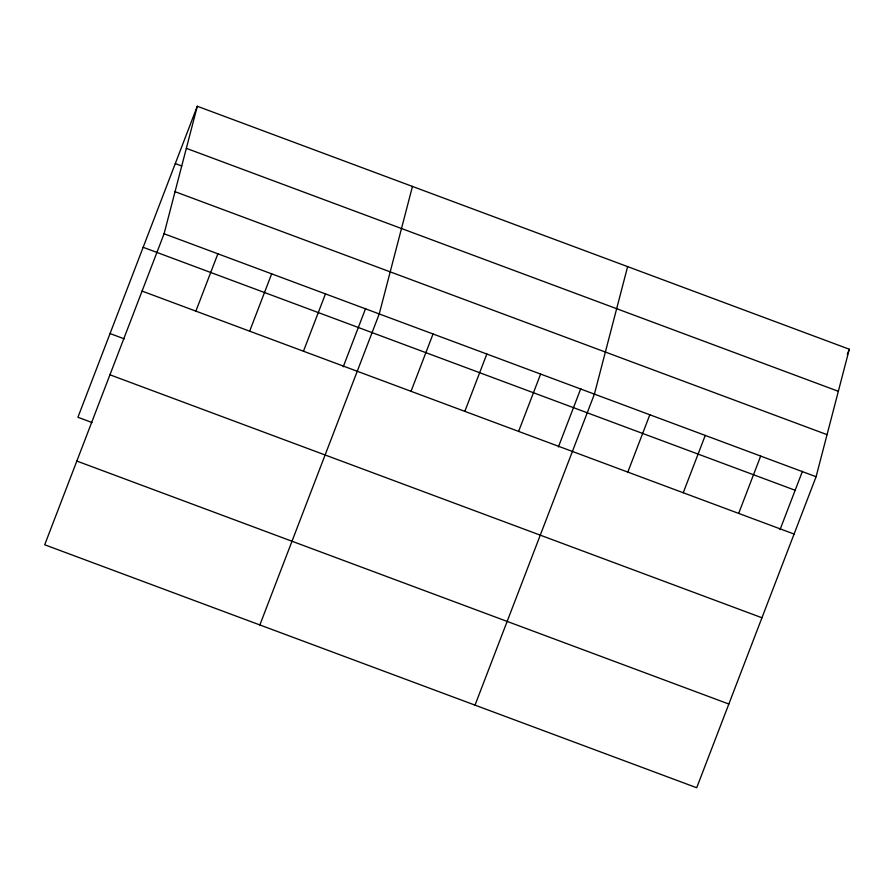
<?xml version="1.0" encoding="UTF-8"?>
<svg xmlns="http://www.w3.org/2000/svg" width="894" height="894" viewBox="0 0 894 894"><rect width="100%" height="100%" fill="white"/><g stroke="black" fill="none" stroke-linecap="round" stroke-linejoin="round"><path stroke-width="1.34" d="M164.083 233.759L197.295 106.252L849.3 349.23L816.088 476.726L696.705 787.748L44.7 544.77L164.083 233.759L816.088 476.726M412.458 186.433L379.246 313.939L259.863 624.951M627.622 266.613L594.409 394.12L475.016 705.131M197.295 106.252L77.912 417.274L92.004 422.516M195.875 311.123L217.879 253.807M249.661 331.171L271.664 273.855M303.457 351.219L325.461 293.891M343.229 366.797L365.624 308.452M411.039 391.304L433.042 333.987M464.824 411.352L486.828 354.024M518.609 431.4L540.624 374.072M558.381 446.978L580.787 388.633M627.823 472.099L649.826 414.771M683.239 492.75L705.254 435.423M738.667 513.402L760.671 456.074M780.06 529.594L802.466 471.239M847.3 354.437L849.3 349.23M186.343 148.337L838.337 391.304M175.291 163.58L181.694 165.96M175.045 191.685L827.051 434.652M143.152 247.303L795.157 490.27M142.079 291.086L794.084 534.053M110.051 333.551L124.132 338.804M109.951 374.798L761.945 617.765M76.839 461.058L728.833 704.025"/></g></svg>
